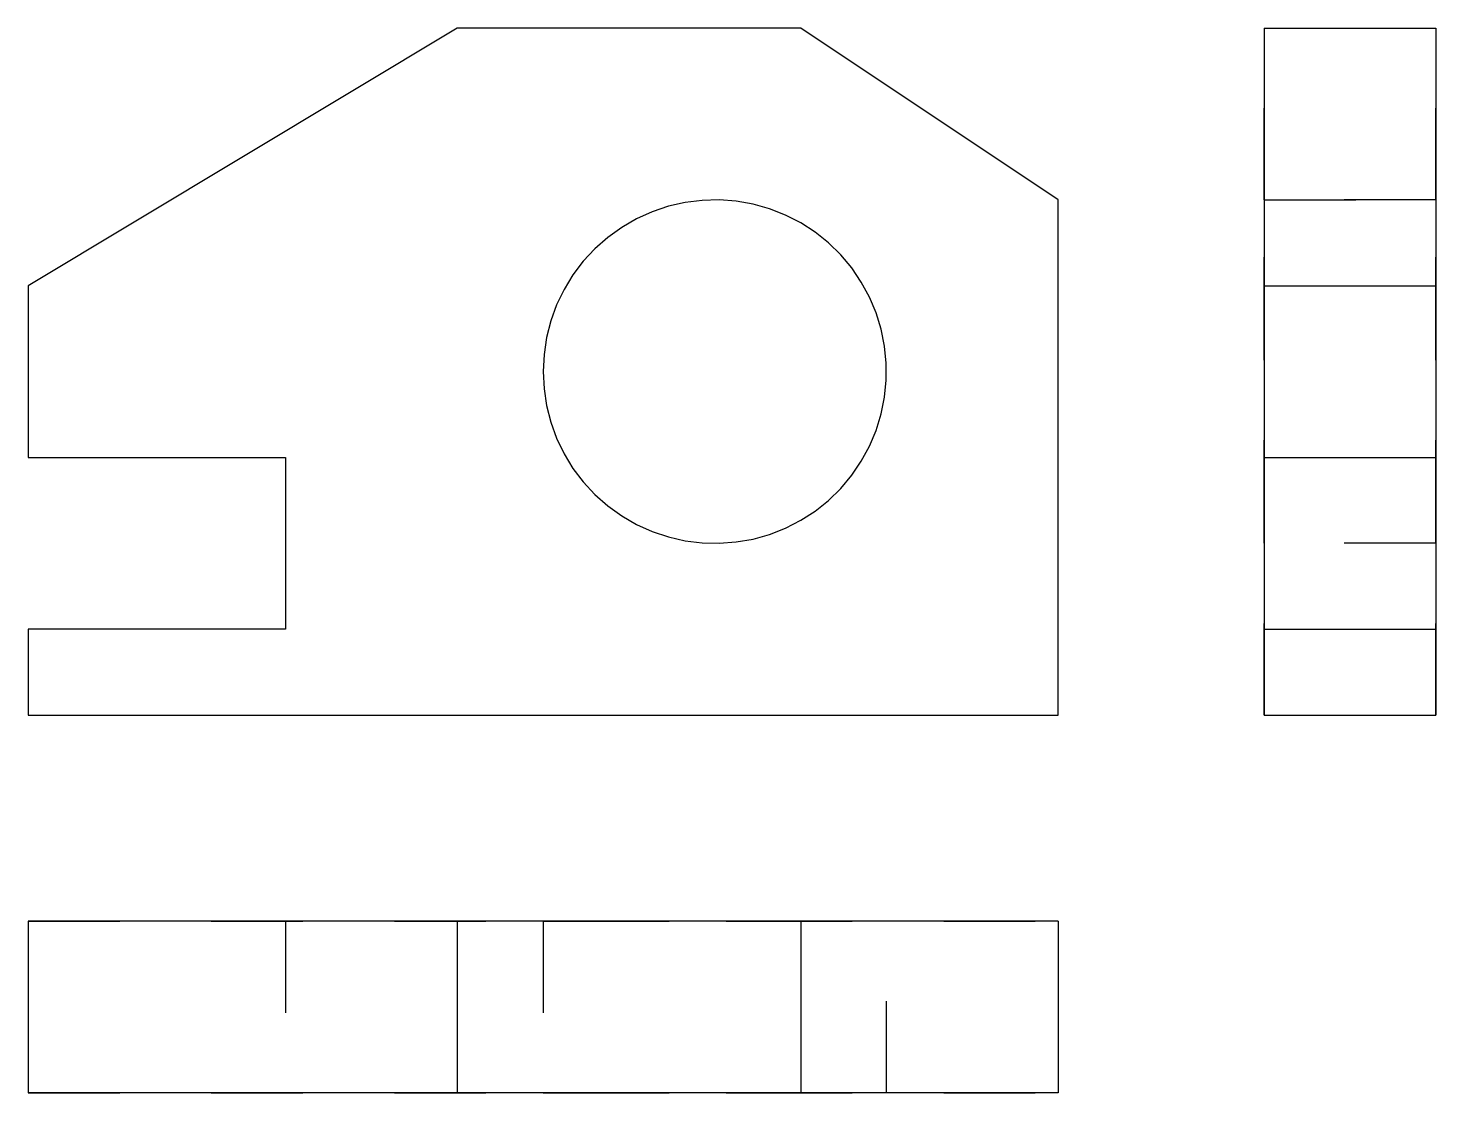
# Model space of a CAD drawing. Extents: x 0 to 1.54, y 0 to 1.16.
import ezdxf

# ---------------------------------------------------------------- set-up
doc = ezdxf.new("R2010")
doc.units = 0
doc.linetypes.add('HIDDEN', pattern=[0.05625, 0.037519, -0.018731])
for name, color, linetype in [('FRONT', 7, 'CONTINUOUS'), ('LEFT', 7, 'CONTINUOUS'), ('LEFT_HID', 7, 'HIDDEN'), ('TOP', 7, 'CONTINUOUS'), ('TOP_HID', 7, 'HIDDEN')]:
    doc.layers.add(name, color=color, linetype=linetype)

msp = doc.modelspace()

# ---------------------------------------------------------------- linework, layer by layer
at = {"layer": 'FRONT'}
for p, q in [((0.46875, 1.1625), (0, 0.88125)), ((0.84375, 1.1625), (0.46875, 1.1625)), ((1.125, 0.975), (0.84375, 1.1625)), ((0.717441, 0.972151), (0.699217, 0.967992)), ((0.735988, 0.974476), (0.717441, 0.972151)), ((0.754675, 0.974942), (0.735988, 0.974476)), ((0.773314, 0.973545), (0.754675, 0.974942)), ((0.791723, 0.970299), (0.773314, 0.973545)), ((0.809716, 0.965236), (0.791723, 0.970299)), ((1.125, 0.4125), (1.125, 0.975)), ((0.664461, 0.954351), (0.648273, 0.945005)), ((0.681499, 0.962039), (0.664461, 0.954351)), ((0.699217, 0.967992), (0.681499, 0.962039)), ((0.827116, 0.958407), (0.809716, 0.965236)), ((0.84375, 0.94988), (0.827116, 0.958407)), ((0.648273, 0.945005), (0.633096, 0.934093)), ((0.859452, 0.939738), (0.84375, 0.94988)), ((0.874066, 0.928084), (0.859452, 0.939738)), ((0.633096, 0.934093), (0.619081, 0.921725)), ((0.887447, 0.915032), (0.874066, 0.928084)), ((0.606367, 0.908023), (0.59508, 0.893123)), ((0.619081, 0.921725), (0.606367, 0.908023)), ((0.899462, 0.900713), (0.887447, 0.915032)), ((0.59508, 0.893123), (0.585333, 0.877173)), ((0.909992, 0.885269), (0.899462, 0.900713)), ((0, 0.88125), (0, 0.69375)), ((0.585333, 0.877173), (0.577223, 0.860332)), ((0.918932, 0.868853), (0.909992, 0.885269)), ((0.926192, 0.851629), (0.918932, 0.868853)), ((0.577223, 0.860332), (0.57083, 0.842767)), ((0.931702, 0.833767), (0.926192, 0.851629)), ((0.57083, 0.842767), (0.566218, 0.824652)), ((0.935406, 0.815445), (0.931702, 0.833767)), ((0.566218, 0.824652), (0.563432, 0.806169)), ((0.937267, 0.796846), (0.935406, 0.815445)), ((0.563432, 0.806169), (0.5625, 0.7875)), ((0.5625, 0.7875), (0.563432, 0.768831)), ((0.937267, 0.778154), (0.937267, 0.796846)), ((0.563432, 0.768831), (0.566218, 0.750348)), ((0.935406, 0.759555), (0.937267, 0.778154)), ((0.931702, 0.741233), (0.935406, 0.759555)), ((0.566218, 0.750348), (0.57083, 0.732233)), ((0.926192, 0.723371), (0.931702, 0.741233)), ((0.57083, 0.732233), (0.577223, 0.714668)), ((0.918932, 0.706147), (0.926192, 0.723371)), ((0.577223, 0.714668), (0.585333, 0.697827)), ((0, 0.69375), (0.28125, 0.69375)), ((0.28125, 0.69375), (0.28125, 0.50625)), ((0.585333, 0.697827), (0.59508, 0.681877)), ((0.909992, 0.689731), (0.918932, 0.706147)), ((0.59508, 0.681877), (0.606367, 0.666977)), ((0.899462, 0.674287), (0.909992, 0.689731)), ((0.606367, 0.666977), (0.619081, 0.653275)), ((0.887447, 0.659968), (0.899462, 0.674287)), ((0.619081, 0.653275), (0.633096, 0.640907)), ((0.859452, 0.635262), (0.874066, 0.646916)), ((0.874066, 0.646916), (0.887447, 0.659968)), ((0.633096, 0.640907), (0.648273, 0.629995)), ((0.84375, 0.62512), (0.859452, 0.635262)), ((0.648273, 0.629995), (0.664461, 0.620649)), ((0.664461, 0.620649), (0.681499, 0.612961)), ((0.809716, 0.609764), (0.827116, 0.616593)), ((0.827116, 0.616593), (0.84375, 0.62512)), ((0.681499, 0.612961), (0.699217, 0.607008)), ((0.699217, 0.607008), (0.717441, 0.602849)), ((0.717441, 0.602849), (0.735988, 0.600524)), ((0.735988, 0.600524), (0.754675, 0.600058)), ((0.754675, 0.600058), (0.773314, 0.601455)), ((0.773314, 0.601455), (0.791723, 0.604701)), ((0.791723, 0.604701), (0.809716, 0.609764)), ((0.28125, 0.50625), (0, 0.50625)), ((0, 0.50625), (0, 0.4125)), ((0, 0.4125), (1.125, 0.4125))]:
    msp.add_line(p, q, dxfattribs=at)
at = {"layer": 'LEFT'}
for p, q in [((1.35, 1.1625), (1.5375, 1.1625)), ((1.35, 1.1625), (1.35, 0.88125)), ((1.5375, 1.1625), (1.5375, 0.88125)), ((1.35, 0.88125), (1.5375, 0.88125)), ((1.35, 0.88125), (1.35, 0.69375)), ((1.5375, 0.88125), (1.5375, 0.69375)), ((1.35, 0.69375), (1.5375, 0.69375)), ((1.35, 0.69375), (1.35, 0.50625)), ((1.5375, 0.69375), (1.5375, 0.50625)), ((1.35, 0.50625), (1.5375, 0.50625)), ((1.35, 0.50625), (1.35, 0.4125)), ((1.5375, 0.50625), (1.5375, 0.4125)), ((1.35, 0.4125), (1.5375, 0.4125))]:
    msp.add_line(p, q, dxfattribs=at)
at = {"layer": 'LEFT_HID', "linetype": 'HIDDEN'}
for p, q in [((1.35, 0.975), (1.35, 1.1625)), ((1.5375, 0.975), (1.5375, 1.1625)), ((1.35, 0.975), (1.5375, 0.975)), ((1.35, 0.4125), (1.35, 0.975)), ((1.35, 0.6), (1.35, 0.975)), ((1.35, 0.975), (1.35, 0.7875)), ((1.5375, 0.975), (1.35, 0.975)), ((1.5375, 0.4125), (1.5375, 0.975)), ((1.5375, 0.6), (1.5375, 0.975)), ((1.5375, 0.975), (1.5375, 0.7875)), ((1.35, 0.7875), (1.35, 0.6)), ((1.5375, 0.7875), (1.5375, 0.6)), ((1.5375, 0.6), (1.35, 0.6))]:
    msp.add_line(p, q, dxfattribs=at)
at = {"layer": 'TOP'}
for p, q in [((0, 0.1875), (0, 0)), ((0.46875, 0.1875), (0, 0.1875)), ((0.46875, 0.1875), (0.46875, 0)), ((0.84375, 0.1875), (0.46875, 0.1875)), ((0.84375, 0.1875), (0.84375, 0)), ((1.125, 0.1875), (0.84375, 0.1875)), ((1.125, 0.1875), (1.125, 0)), ((0.46875, 0), (0, 0)), ((0.84375, 0), (0.46875, 0)), ((1.125, 0), (0.84375, 0))]:
    msp.add_line(p, q, dxfattribs=at)
at = {"layer": 'TOP_HID', "linetype": 'HIDDEN'}
for p, q in [((0, 0.1875), (1.125, 0.1875)), ((0, 0.1875), (0.28125, 0.1875)), ((0.28125, 0.1875), (0, 0.1875)), ((0.28125, 0.1875), (0.28125, 0)), ((0.28125, 0.1875), (0.28125, 0)), ((0.5625, 0.1875), (0.9375, 0.1875)), ((0.9375, 0.1875), (0.5625, 0.1875)), ((0.5625, 0.1875), (0.5625, 0)), ((0.9375, 0), (0.9375, 0.1875)), ((0, 0), (1.125, 0)), ((0, 0), (0.28125, 0)), ((0.28125, 0), (0, 0)), ((0.5625, 0), (0.9375, 0)), ((0.9375, 0), (0.5625, 0))]:
    msp.add_line(p, q, dxfattribs=at)

doc.saveas('drawing.dxf')
